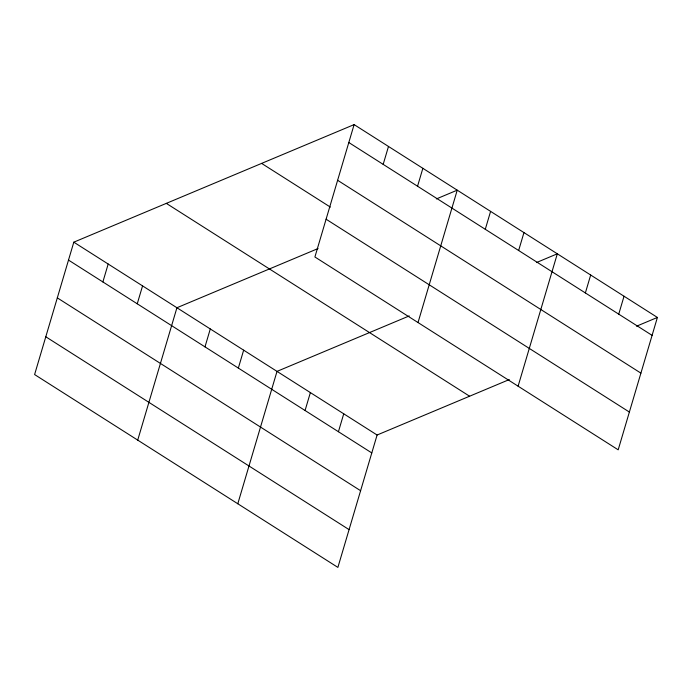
<?xml version="1.0" encoding="UTF-8"?>
<svg xmlns="http://www.w3.org/2000/svg" width="692" height="692" viewBox="0 0 692 692"><rect width="100%" height="100%" fill="white"/><g stroke="black" fill="none" stroke-linecap="round" stroke-linejoin="round"><path stroke-width="1.04" d="M354.114 124.603L314.903 256.983L618.19 449.826L657.4 317.446L354.114 124.603L73.81 242.174L34.6 374.554L337.886 567.397L377.097 435.017L509.303 379.562M102.874 281.947L108.186 264.024M137.25 303.797L142.561 285.882M137.717 440.121L176.927 307.741L318.078 248.54M204.988 346.874L210.29 328.951M238.342 368.083L243.653 350.161M237.797 503.759L277.016 371.379L409.223 315.924M305.068 410.512L310.371 392.589M383.178 164.376L388.489 146.453M338.431 431.721L343.734 413.807M417.553 186.226L422.864 168.312M418.02 322.55L457.23 190.17L436.349 198.933M485.282 229.303L490.593 211.38M518.645 250.513L523.956 232.59M518.1 386.188L557.319 253.808L536.43 262.571M585.371 292.941L590.674 275.018M618.734 314.151L624.037 296.237M636.51 326.209L657.4 317.446M348.811 142.517L652.089 335.361M337.618 180.292L640.904 373.135M261.619 163.399L330.361 207.107M326.088 219.208L629.374 412.051M166.314 203.37L469.6 396.222M73.81 242.174L377.097 435.017M68.508 260.088L371.786 452.931M57.315 297.863L360.601 490.706M45.793 336.779L349.071 529.622"/></g></svg>
